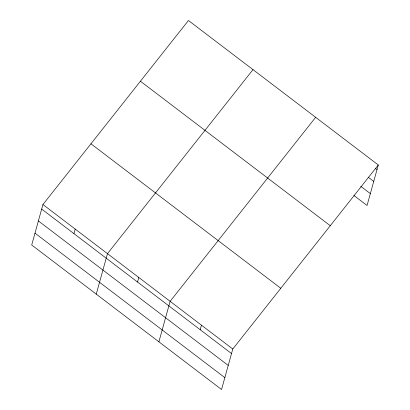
<?xml version="1.0" encoding="UTF-8"?>
<svg xmlns="http://www.w3.org/2000/svg" width="410" height="410" viewBox="0 0 410 410"><rect width="100%" height="100%" fill="white"/><g stroke="black" fill="none" stroke-linecap="round" stroke-linejoin="round"><path stroke-width="0.61" d="M42.937 204.518L31.708 245.011L221.554 389.5L232.783 349.007L378.292 164.989L188.446 20.5L42.937 204.518L232.783 349.007M73.949 233.638L75.209 229.077M96.253 294.139L107.481 253.641L252.996 69.628M137.545 282.039L138.811 277.483M158.901 341.817L170.135 301.324L315.644 117.306M200.193 329.722L201.459 325.166M378.292 164.989L367.063 205.482L353.927 195.488M375.514 168.392L377.031 169.545M368.185 177.176L373.741 181.404M360.754 186.319L370.353 193.623M140.43 81.226L330.276 225.715M90.953 143.792L280.799 288.281M41.671 209.074L231.517 353.563M38.386 220.934L228.226 365.423M34.993 233.152L224.839 377.641"/></g></svg>
